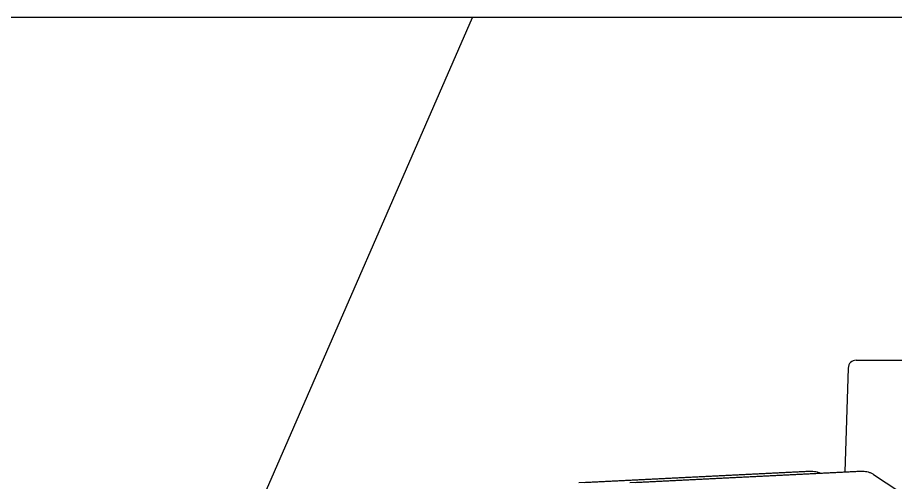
# Model space of a CAD drawing. Header units: millimetres. Extents: x 17046 to 32328, y 18593 to 29476.
# Drawn here: x 17424.45 to 17445.99, y 18987.69 to 18999.12 of the extents above; entities that cross this region are included whole.
import ezdxf

# ---------------------------------------------------------------- set-up
doc = ezdxf.new("R2010")
doc.units = ezdxf.units.MM
doc.header["$LTSCALE"] = 5
doc.layers.add('UNIT', color=6, linetype='Continuous')
doc.styles.add('SUBMITTAL', font='romans.shx', dxfattribs={"width": 0.75})
doc.dimstyles.new('SUBMITTAL', dxfattribs={"dimtxt": 0.09375, "dimasz": 0.09375, "dimexe": 0.03125, "dimexo": 0.0625, "dimgap": 0.0625, "dimtad": 0, "dimdec": 4, "dimzin": 4, "dimdsep": 46, "dimlunit": 4, "dimtxsty": 'SUBMITTAL', "dimcen": 0.09375, "dimclre": 6, "dimadec": 0, "dimazin": 0, "dimtfac": 1, "dimtdec": 0, "dimtofl": 0, "dimtmove": 0, "dimatfit": 3, "dimfxl": 0, "dimfrac": 2, "dimtolj": 1, "dimtzin": 4, "dimarcsym": 0})

msp = doc.modelspace()

# ---------------------------------------------------------------- linework, layer by layer
at = {"layer": 'UNIT'}
for p, q in [((17445.0306, 18990.6942), (17455.1099, 18990.6942)), ((17444.8338, 18990.5034), (17444.7559, 18987.9508)), ((17438.222, 18987.6907), (17443.7968, 18987.9653)), ((17438.3612, 18987.6907), (17443.936, 18987.9653)), ((17439.4747, 18987.6907), (17445.0496, 18987.9653)), ((17439.6139, 18987.6907), (17445.1888, 18987.9653)), ((17443.8171, 18987.9657), (17443.9563, 18987.9657)), ((17445.0699, 18987.9657), (17445.2091, 18987.9657)), ((17445.4552, 18987.8889), (17446.3922, 18987.2749))]:
    msp.add_line(p, q, dxfattribs=at)
msp.add_arc((17445.0306, 18990.4974), 0.1969, 90, 178.25151, dxfattribs=at)
for points in [[(17443.7988, 18987.9653), (17443.8049, 18987.9656), (17443.811, 18987.9657), (17443.8171, 18987.9657)], [(17445.0516, 18987.9653), (17445.0577, 18987.9656), (17445.0638, 18987.9657), (17445.0699, 18987.9657)]]:
    msp.add_open_spline(points, degree=3, dxfattribs=at)
for points, knots in [([(17443.936, 18987.9652), (17443.9589, 18987.9663), (17443.9819, 18987.9656), (17444.0047, 18987.9629), (17444.0275, 18987.9602), (17444.0502, 18987.9557), (17444.0726, 18987.9493), (17444.095, 18987.9428), (17444.1171, 18987.9346), (17444.1389, 18987.9245), (17444.1414, 18987.9233), (17444.144, 18987.9221), (17444.1466, 18987.9208)], [0, 0, 0, 0, 0.25037629, 0.25037629, 0.25037629, 0.50056405, 0.50056405, 0.50056405, 0.75075182, 0.75075182, 0.75075182, 0.78029111, 0.78029111, 0.78029111, 0.78029111]), ([(17445.1888, 18987.9652), (17445.2116, 18987.9663), (17445.2346, 18987.9656), (17445.2575, 18987.9629), (17445.2803, 18987.9602), (17445.3029, 18987.9557), (17445.3253, 18987.9493), (17445.3477, 18987.9428), (17445.3698, 18987.9346), (17445.3916, 18987.9245), (17445.4133, 18987.9144), (17445.4346, 18987.9025), (17445.4553, 18987.889)], [0, 0, 0, 0, 0.2503763, 0.2503763, 0.2503763, 0.5005641, 0.5005641, 0.5005641, 0.7507518, 0.7507518, 0.7507518, 1, 1, 1, 1])]:
    msp.add_open_spline(points, degree=3, knots=knots, dxfattribs=at)

# ---------------------------------------------------------------- leaders
for points in [[(17566.9669, 18980.8702), (17555.3922, 18999.1166), (17393.4898, 18999.1166)], [(17427.6618, 18980.8702), (17435.6166, 18999.1166)]]:
    msp.add_leader(points, dimstyle='SUBMITTAL', override={"dimscale": 36, "dimarcsym": 1}, dxfattribs=at)

doc.saveas('drawing.dxf')
